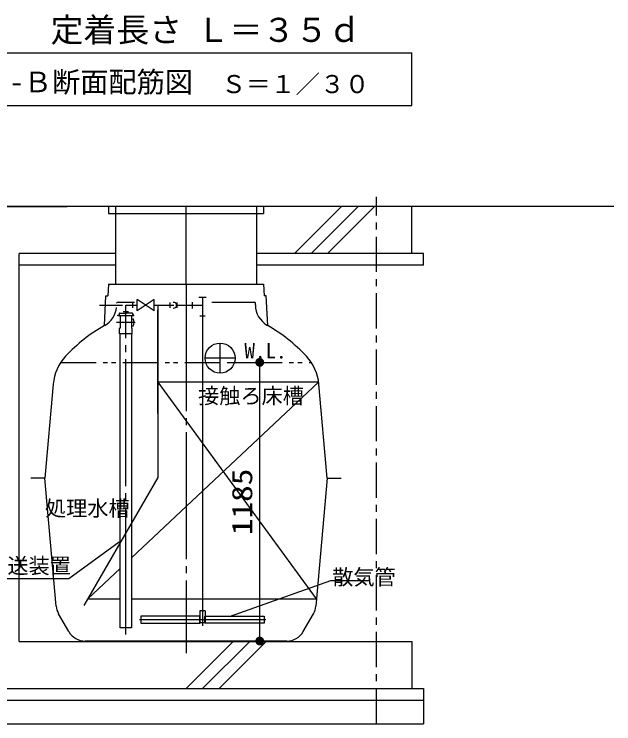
# Model space of a CAD drawing. Units: millimetres, scale not verified. Extents: x -8093 to 8093, y -5792 to 5792.
# Drawn here: x -886 to 1664, y -3849 to -832 of the extents above; entities that cross this region are included whole.
import ezdxf
from ezdxf.enums import TextEntityAlignment as Align

# ---------------------------------------------------------------- set-up
doc = ezdxf.new("R2010")
doc.units = ezdxf.units.MM
doc.header["$LTSCALE"] = 30
for name, pattern in [('CHAIN1', [8, 5, -1, 1, -1]), ('DOUBLE_CHAIN1', [8.8, 5, -1, 0.6, -0.6, 0.6, -1]), ('LONG_CHAIN', [21, 18, -1, 1, -1])]:
    doc.linetypes.add(name, pattern=pattern)
for name, color, linetype, lineweight in [('0-1_00クル-フ-0躯体', 3, 'Continuous', 25), ('0-2_00クル-フ-1機器', 2, 'Continuous', 25), ('0-3_00クル-フ-6寸法', 132, 'Continuous', 25)]:
    doc.layers.add(name, color=color, linetype=linetype, lineweight=lineweight)
doc.styles.add('ＭＳ ゴシック', font='')
doc.styles.get('ＭＳ ゴシック').set_extended_font_data('MS Gothic')

msp = doc.modelspace()

# ---------------------------------------------------------------- linework, layer by layer
at = {"layer": '0-1_00クル-フ-0躯体'}
for p, q in [((-1115.47, -995.36), (804.53, -995.36)), ((804.53, -1220.36), (804.53, -995.36)), ((-1115.47, -1220.36), (804.53, -1220.36)), ((-485.26, -1979.27), (-487.88, -2029.27)), ((-363.2, -2093.26), (-363.2, -2045.28)), ((-290.74, -2045.28), (-363.2, -2093.26)), ((-290.74, -2093.26), (-363.2, -2045.28)), ((-290.74, -2093.26), (-290.74, -2045.28)), ((-101.59, -2035.08), (-69.35, -2035.08)), ((-85.47, -2035.08), (-85.47, -3368.77)), ((-522.89, -2069.27), (-425.43, -2069.27)), ((-444.78, -2055.97), (-374.67, -2055.97)), ((-411.47, -2102.7), (-411.47, -2069.27)), ((-411.47, -2069.27), (-363.2, -2069.27)), ((-383.48, -2057.63), (-383.48, -2080.91)), ((-326.97, -2069.27), (-326.77, -2069.27)), ((-326.97, -2069.27), (-326.77, -2069.27)), ((-326.97, -2069.27), (-326.77, -2069.27)), ((-326.97, -2069.27), (-326.77, -2069.27)), ((-290.74, -2069.27), (-207.47, -2069.27)), ((-275.47, -2071.37), (-275.47, -2802.33)), ((-222.27, -2080.76), (-222.27, -2057.78)), ((-195.47, -2069.27), (-85.47, -2069.27)), ((-192.67, -2080.76), (-192.67, -2057.78)), ((-129.89, -2055.78), (-129.89, -2082.76)), ((-129.89, -2055.78), (-129.89, -2082.76)), ((-129.89, -2057.63), (-129.89, -2080.91)), ((-45.07, -2055.97), (133.85, -2055.97)), ((139.84, -2067.76), (139.84, -2061.71)), ((-444.97, -2112.2), (-440.94, -2112.2)), ((-444.97, -2113.7), (-444.97, -2112.2)), ((-440.02, -2103.65), (-440.44, -2111.73)), ((-439.02, -2102.7), (-411.47, -2102.7)), ((-399.82, -2097.26), (-423.11, -2097.26)), ((-383.91, -2102.7), (-411.47, -2102.7)), ((-382.92, -2103.65), (-382.49, -2111.73)), ((-377.97, -2112.2), (-381.99, -2112.2)), ((-377.97, -2113.7), (-377.97, -2112.2)), ((-275.47, -2529.18), (-275.47, -2088.27)), ((-377.97, -2113.7), (-444.97, -2113.7)), ((-435.97, -2113.7), (-435.97, -2165.7)), ((-386.97, -2113.7), (-386.97, -2165.7)), ((-97.11, -2113.69), (-73.82, -2113.69)), ((-437.12, -2166.7), (-436.97, -2166.7)), ((-385.82, -2166.7), (-385.97, -2166.7)), ((-384.82, -2191.2), (-384.82, -2167.7)), ((-384.82, -2191.2), (-411.47, -2191.2)), ((-275.47, -2299.27), (-275.47, -2337.77)), ((-720.44, -2404.9), (-755.47, -2805.27)), ((-387.47, -3143.19), (407.58, -2396.27)), ((407.58, -2396.27), (-275.47, -2396.27)), ((-275.47, -2396.27), (398.73, -3317.27)), ((444.53, -2805.27), (409.5, -2404.9)), ((-755.47, -2805.27), (-815.47, -2805.27)), ((-707.94, -3348.52), (-755.47, -2805.27)), ((-275.47, -2802.33), (-589.7, -3346.59)), ((444.53, -2805.27), (397, -3348.52)), ((444.53, -2805.27), (504.53, -2805.27)), ((-572.77, -3317.27), (-435.47, -3188.28)), ((-572.77, -3317.27), (-435.47, -3317.27)), ((-387.47, -3317.27), (398.73, -3317.27)), ((296.46, -3317.27), (391.32, -3317.27)), ((-96.47, -3368.77), (-97.47, -3369.77)), ((-74.47, -3368.77), (-96.47, -3368.77)), ((-74.47, -3368.77), (-73.47, -3369.77)), ((-653.81, -3457.27), (-697.53, -3381.55)), ((-95.47, -3418.77), (-95.47, -3392.38)), ((-75.47, -3418.77), (-75.47, -3392.38)), ((342.87, -3457.27), (386.59, -3381.55)), ((273.54, -3497.27), (-584.57, -3497.27)), ((-584.52, -3497.27), (-555.47, -3497.27)), ((244.53, -3497.27), (273.59, -3497.27))]:
    msp.add_line(p, q, dxfattribs=at)
at = {"layer": '0-1_00クル-フ-0躯体', "linetype": 'LONG_CHAIN'}
for p, q in [((-155.47, -1979.27), (-155.47, -1649.27)), ((-155.47, -1979.27), (-155.47, -3549.27)), ((-411.47, -3469.04), (-411.47, -2102.7)), ((-371.97, -2142.27), (-450.97, -2142.27)), ((-10.47, -2358.27), (-10.47, -2230.27)), ((53.53, -2294.27), (-74.47, -2294.27)), ((-85.47, -3368.77), (-85.47, -3432.59)), ((-353.15, -3406.27), (184.08, -3406.27))]:
    msp.add_line(p, q, dxfattribs=at)
at = {"layer": '0-1_00クル-フ-0躯体', "linetype": 'DOUBLE_CHAIN1'}
msp.add_line((-688.19, -2312.27), (377.26, -2312.27), dxfattribs=at)
at = {"layer": '0-1_00クル-フ-0躯体', "color": 4}
for p, q in [((-439.86, -3077.05), (-654.25, -3233.23)), ((-654.25, -3233.23), (-1281.01, -3233.23)), ((469.05, -3240.5), (620.53, -3240.5))]:
    msp.add_line(p, q, dxfattribs=at)
at = {"layer": '0-1_00クル-フ-0躯体'}
for points in [[(-485.26, -1979.27), (174.33, -1979.27), (176.95, -2029.27)], [(-502.74, -2155.49), (-496.13, -2029.27), (-487.88, -2029.27)], [(191.81, -2155.49), (185.19, -2029.27), (176.95, -2029.27)], [(-411.47, -2191.2), (-438.12, -2191.2), (-438.12, -2167.7)], [(-387.47, -2191.2), (-387.47, -3441.2), (-435.47, -3441.2), (-435.47, -2191.2)], [(-97.47, -3369.77), (-97.47, -3421.27), (-95.47, -3421.27), (-95.47, -3418.27), (-75.47, -3418.27)], [(-73.47, -3369.77), (-73.47, -3421.27), (-75.47, -3421.27), (-75.47, -3418.27)]]:
    msp.add_lwpolyline(points, dxfattribs=at)
at = {"layer": '0-1_00クル-フ-0躯体', "color": 4}
msp.add_lwpolyline([(29.24, -3393.44), (461.05, -3240.5), (469.05, -3240.5)], dxfattribs=at)
at = {"layer": '0-1_00クル-フ-0躯体'}
for points in [[(-97.47, -3391.27), (-347.47, -3391.27), (-347.47, -3421.27), (-97.47, -3421.27)], [(-73.47, -3391.27), (176.53, -3391.27), (176.53, -3421.27), (-73.47, -3421.27)]]:
    msp.add_lwpolyline(points, close=True, dxfattribs=at)
msp.add_circle((-10.47, -2294.27), 64, dxfattribs=at)
for centre, radius, start, end in [((-550.78, -2068.22), 100, 299.62899, 354.23307), ((-444.78, -2061.97), 6, 90, 163.54078), ((-207.47, -2069.27), 11.99, 253.40184, 106.59816), ((133.85, -2061.97), 6, 0.59909, 90), ((239.84, -2068.22), 100, 179.738, 240.37041), ((-440.94, -2111.7), 0.5, 270, 357), ((-439.02, -2103.7), 1, 90, 177), ((-383.91, -2103.7), 1, 3, 90), ((-381.99, -2111.7), 0.5, 183, 270), ((-403.47, -2142.27), 27.5, 321.42735, 38.57265), ((-155.47, -2763.27), 700, 119.74283, 137.00948), ((-155.47, -2763.27), 699.6, 119.62808, 119.7639), ((-437.12, -2167.7), 1, 90, 180), ((-436.97, -2165.7), 1, 270, 360), ((-385.97, -2165.7), 1, 180, 270), ((-385.82, -2167.7), 1, 0, 90), ((-155.47, -2763.27), 699.6, 60.23845, 60.37192), ((-155.47, -2763.27), 700, 42.99052, 60.25717), ((-521.2, -2422.33), 200, 137.00948, 175), ((210.27, -2422.33), 200, 5, 42.99052), ((-628.24, -3341.55), 80, 185, 210), ((317.31, -3341.55), 80, 330, 355), ((-95.89, -3390.38), 1.81, 209.466, 260.08895), ((-94.41, -3387.31), 5.17, 249.70712, 258.16383), ((-77.93, -3382.46), 10.22, 283.92455, 288.2045), ((-75.05, -3390.38), 1.81, 279.91105, 330.534), ((-584.52, -3417.27), 80, 210, 270), ((273.59, -3417.27), 80, 270, 330)]:
    msp.add_arc(centre, radius, start, end, dxfattribs=at)
at = {"layer": '0-2_00クル-フ-1機器', "linetype": 'CHAIN1'}
msp.add_line((654.53, -3847.85), (654.53, -1608.79), dxfattribs=at)
at = {"layer": '0-2_00クル-フ-1機器'}
for p, q in [((-2193.09, -1649.27), (-660.78, -1649.27)), ((1664.07, -1649.27), (-1115.47, -1649.27)), ((-485.47, -1649.27), (-485.47, -1679.27)), ((-455.47, -1649.27), (-455.47, -1979.27)), ((144.53, -1649.27), (144.53, -1979.27)), ((174.53, -1649.27), (174.53, -1679.27)), ((305.38, -1849.27), (505.38, -1649.27)), ((376.09, -1849.27), (576.09, -1649.27)), ((446.8, -1849.27), (646.8, -1649.27)), ((804.53, -1849.27), (804.53, -1649.27)), ((-485.47, -1679.27), (174.53, -1679.27)), ((-865.47, -3499.27), (-865.47, -1849.27)), ((-455.47, -1849.27), (-865.47, -1849.27)), ((854.53, -1849.27), (144.53, -1849.27)), ((854.53, -1899.27), (854.53, -1849.27)), ((-455.47, -1899.27), (-865.47, -1899.27)), ((854.53, -1899.27), (144.53, -1899.27)), ((-865.47, -3499.27), (804.53, -3499.27)), ((-155.47, -3699.27), (44.53, -3499.27)), ((-84.76, -3699.27), (115.24, -3499.27)), ((-14.05, -3699.27), (185.95, -3499.27)), ((804.53, -3499.27), (804.53, -3699.27)), ((-1165.47, -3699.27), (854.53, -3699.27)), ((854.53, -3699.27), (854.53, -3799.27)), ((-1165.47, -3749.27), (854.53, -3749.27)), ((854.53, -3749.27), (854.53, -3849.27)), ((-1165.47, -3849.27), (854.53, -3849.27))]:
    msp.add_line(p, q, dxfattribs=at)
at = {"layer": '0-3_00クル-フ-6寸法', "color": 4}
for p, q in [((38.03, -2312.27), (158.03, -2312.27)), ((158.03, -3497.27), (158.03, -2312.27)), ((38.03, -3497.27), (158.03, -3497.27))]:
    msp.add_line(p, q, dxfattribs=at)
at = {"layer": '0-3_00クル-フ-6寸法'}
for points in [[(158.03, -2312.27), (139.32, -2311.09), (139.62, -2308.76)], [(158.03, -2312.27), (139.32, -2313.45), (139.32, -2311.09)], [(158.03, -2312.27), (139.62, -2315.78), (139.32, -2313.45)], [(158.03, -2312.27), (139.62, -2308.76), (140.2, -2306.48)], [(158.03, -2312.27), (140.2, -2318.06), (139.62, -2315.78)], [(158.03, -2312.27), (140.2, -2306.48), (141.07, -2304.29)], [(158.03, -2312.27), (141.07, -2320.25), (140.2, -2318.06)], [(158.03, -2312.27), (141.07, -2304.29), (142.2, -2302.22)], [(158.03, -2312.27), (142.2, -2322.32), (141.07, -2320.25)], [(158.03, -2312.27), (142.2, -2302.22), (143.59, -2300.32)], [(158.03, -2312.27), (143.59, -2324.22), (142.2, -2322.32)], [(158.03, -2312.27), (143.59, -2300.32), (145.2, -2298.6)], [(158.03, -2312.27), (145.2, -2325.94), (143.59, -2324.22)], [(158.03, -2312.27), (145.2, -2298.6), (147.01, -2297.1)], [(158.03, -2312.27), (147.01, -2327.44), (145.2, -2325.94)], [(158.03, -2312.27), (147.01, -2297.1), (149, -2295.84)], [(158.03, -2312.27), (149, -2328.7), (147.01, -2327.44)], [(158.03, -2312.27), (149, -2295.84), (151.13, -2294.84)], [(158.03, -2312.27), (151.13, -2329.7), (149, -2328.7)], [(158.03, -2312.27), (151.13, -2294.84), (153.37, -2294.11)], [(158.03, -2312.27), (153.37, -2330.43), (151.13, -2329.7)], [(158.03, -2312.27), (153.37, -2294.11), (155.68, -2293.67)], [(158.03, -2312.27), (155.68, -2330.87), (153.37, -2330.43)], [(158.03, -2312.27), (155.68, -2293.67), (158.03, -2293.52)], [(158.03, -2312.27), (158.03, -2331.02), (155.68, -2330.87)], [(158.03, -2312.27), (158.03, -2293.52), (160.38, -2293.67)], [(158.03, -2312.27), (160.38, -2293.67), (162.7, -2294.11)], [(158.03, -2312.27), (162.7, -2294.11), (164.94, -2294.84)], [(158.03, -2312.27), (164.94, -2294.84), (167.07, -2295.84)], [(158.03, -2312.27), (167.07, -2295.84), (169.06, -2297.1)], [(158.03, -2312.27), (169.06, -2297.1), (170.87, -2298.6)], [(158.03, -2312.27), (170.87, -2298.6), (172.48, -2300.32)], [(158.03, -2312.27), (172.48, -2300.32), (173.87, -2302.22)], [(158.03, -2312.27), (173.87, -2302.22), (175, -2304.29)], [(158.03, -2312.27), (175, -2304.29), (175.87, -2306.48)], [(158.03, -2312.27), (175.87, -2306.48), (176.45, -2308.76)], [(158.03, -2312.27), (176.45, -2308.76), (176.75, -2311.09)], [(158.03, -2312.27), (176.75, -2311.09), (176.75, -2313.45)], [(158.03, -2312.27), (160.38, -2330.87), (158.03, -2331.02)], [(158.03, -2312.27), (162.7, -2330.43), (160.38, -2330.87)], [(158.03, -2312.27), (164.94, -2329.7), (162.7, -2330.43)], [(158.03, -2312.27), (167.07, -2328.7), (164.94, -2329.7)], [(158.03, -2312.27), (169.06, -2327.44), (167.07, -2328.7)], [(158.03, -2312.27), (170.87, -2325.94), (169.06, -2327.44)], [(158.03, -2312.27), (172.48, -2324.22), (170.87, -2325.94)], [(158.03, -2312.27), (173.87, -2322.32), (172.48, -2324.22)], [(158.03, -2312.27), (175, -2320.25), (173.87, -2322.32)], [(158.03, -2312.27), (175.87, -2318.06), (175, -2320.25)], [(158.03, -2312.27), (176.45, -2315.78), (175.87, -2318.06)], [(158.03, -2312.27), (176.75, -2313.45), (176.45, -2315.78)], [(158.03, -3497.27), (139.32, -3496.1), (139.62, -3493.76)], [(158.03, -3497.27), (139.32, -3498.45), (139.32, -3496.1)], [(158.03, -3497.27), (139.62, -3500.79), (139.32, -3498.45)], [(158.03, -3497.27), (139.62, -3493.76), (140.2, -3491.48)], [(158.03, -3497.27), (140.2, -3503.07), (139.62, -3500.79)], [(158.03, -3497.27), (140.2, -3491.48), (141.07, -3489.29)], [(158.03, -3497.27), (141.07, -3505.26), (140.2, -3503.07)], [(158.03, -3497.27), (141.07, -3489.29), (142.2, -3487.23)], [(158.03, -3497.27), (142.2, -3507.32), (141.07, -3505.26)], [(158.03, -3497.27), (142.2, -3487.23), (143.59, -3485.32)], [(158.03, -3497.27), (143.59, -3509.23), (142.2, -3507.32)], [(158.03, -3497.27), (143.59, -3485.32), (145.2, -3483.61)], [(158.03, -3497.27), (145.2, -3510.94), (143.59, -3509.23)], [(158.03, -3497.27), (145.2, -3483.61), (147.01, -3482.11)], [(158.03, -3497.27), (147.01, -3512.44), (145.2, -3510.94)], [(158.03, -3497.27), (147.01, -3482.11), (149, -3480.84)], [(158.03, -3497.27), (149, -3513.71), (147.01, -3512.44)], [(158.03, -3497.27), (149, -3480.84), (151.13, -3479.84)], [(158.03, -3497.27), (151.13, -3514.71), (149, -3513.71)], [(158.03, -3497.27), (151.13, -3479.84), (153.37, -3479.11)], [(158.03, -3497.27), (153.37, -3515.44), (151.13, -3514.71)], [(158.03, -3497.27), (153.37, -3479.11), (155.68, -3478.67)], [(158.03, -3497.27), (155.68, -3515.88), (153.37, -3515.44)], [(158.03, -3497.27), (155.68, -3478.67), (158.03, -3478.52)], [(158.03, -3497.27), (158.03, -3516.02), (155.68, -3515.88)], [(158.03, -3497.27), (158.03, -3478.52), (160.38, -3478.67)], [(158.03, -3497.27), (160.38, -3478.67), (162.7, -3479.11)], [(158.03, -3497.27), (162.7, -3479.11), (164.94, -3479.84)], [(158.03, -3497.27), (164.94, -3479.84), (167.07, -3480.84)], [(158.03, -3497.27), (167.07, -3480.84), (169.06, -3482.11)], [(158.03, -3497.27), (169.06, -3482.11), (170.87, -3483.61)], [(158.03, -3497.27), (170.87, -3483.61), (172.48, -3485.32)], [(158.03, -3497.27), (172.48, -3485.32), (173.87, -3487.23)], [(158.03, -3497.27), (173.87, -3487.23), (175, -3489.29)], [(158.03, -3497.27), (175, -3489.29), (175.87, -3491.48)], [(158.03, -3497.27), (175.87, -3491.48), (176.45, -3493.76)], [(158.03, -3497.27), (176.45, -3493.76), (176.75, -3496.1)], [(158.03, -3497.27), (176.75, -3496.1), (176.75, -3498.45)], [(158.03, -3497.27), (160.38, -3515.88), (158.03, -3516.02)], [(158.03, -3497.27), (162.7, -3515.44), (160.38, -3515.88)], [(158.03, -3497.27), (164.94, -3514.71), (162.7, -3515.44)], [(158.03, -3497.27), (167.07, -3513.71), (164.94, -3514.71)], [(158.03, -3497.27), (169.06, -3512.44), (167.07, -3513.71)], [(158.03, -3497.27), (170.87, -3510.94), (169.06, -3512.44)], [(158.03, -3497.27), (172.48, -3509.23), (170.87, -3510.94)], [(158.03, -3497.27), (173.87, -3507.32), (172.48, -3509.23)], [(158.03, -3497.27), (175, -3505.26), (173.87, -3507.32)], [(158.03, -3497.27), (175.87, -3503.07), (175, -3505.26)], [(158.03, -3497.27), (176.45, -3500.79), (175.87, -3503.07)], [(158.03, -3497.27), (176.75, -3498.45), (176.45, -3500.79)]]:
    msp.add_solid(points, dxfattribs=at)

# ---------------------------------------------------------------- texts
at = {"layer": '0-1_00クル-フ-0躯体', "color": 4, "style": 'ＭＳ ゴシック'}
for s, height, p in [('定着長さ', 102.6, (-731.92, -980.38)), ('Ｌ＝３５ｄ', 102.6, (-110.68, -980.38)), ('Ｂ-Ｂ断面配筋図', 87.98, (-1025.47, -1190.36)), ('Ｓ＝１／３０', 76.98, (-5.47, -1190.36)), ('W.L.', 65.98, (92.72, -2315.5)), ('接触ろ床槽', 65.98, (-104.05, -2507.24)), ('処理水槽', 65.98, (-755.31, -2985.88)), ('循環水移送装置', 65.98, (-1275.28, -3230)), ('散気管', 65.98, (466.52, -3277.95))]:
    msp.add_text(s, height=height, dxfattribs=at).set_placement(p, align=Align.BOTTOM_LEFT)
at = {"layer": '0-3_00クル-フ-6寸法', "color": 3, "style": 'ＭＳ ゴシック', "width": 1.2}
msp.add_text('1185', height=86.66, rotation=90, dxfattribs=at).set_placement((152.19, -3047.06), align=Align.BOTTOM_LEFT)

doc.saveas('drawing.dxf')
